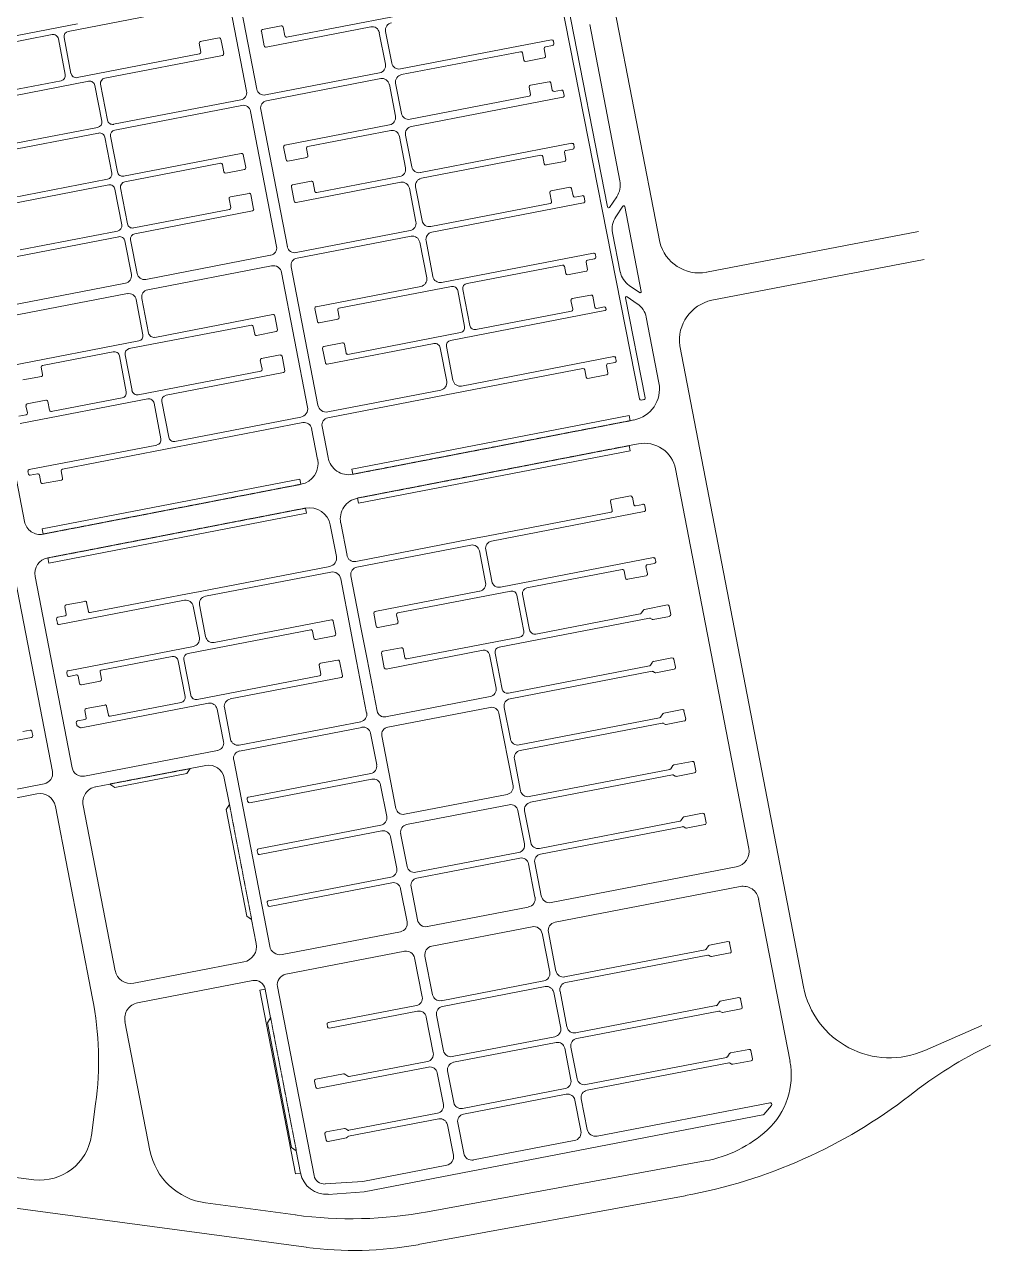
# Model space of a CAD drawing. Extents: x 4325 to 6049, y 3684 to 6763.
# Drawn here: x 5135 to 6049, y 3684 to 4845 of the extents above; entities that cross this region are included whole.
import ezdxf

# ---------------------------------------------------------------- set-up
doc = ezdxf.new("R2010")
doc.units = 0
doc.header["$MEASUREMENT"] = 0
doc.linetypes.add('DGN Style 5', pattern=[2.8, 1.2, -1.6])
doc.layers.add('NEW-PIADE', color=57, linetype='Continuous', lineweight=0)

msp = doc.modelspace()

# ---------------------------------------------------------------- linework, layer by layer
at = {"layer": 'NEW-PIADE'}
for p, q in [((5655.7, 5055.2), (5736, 4639.3)), ((5716.8, 4490.8), (5607.3, 5047.4)), ((5344.7, 4782.4), (5320, 4910.5)), ((5354.6, 4784.2), (5329.8, 4912.4)), ((5176, 4838.9), (5291.8, 4861.2)), ((5648.9, 4864.6), (5686.6, 4672.6)), ((5184.7, 4846.2), (5104.2, 4830.6)), ((5377.6, 4844.2), (5359.9, 4840.8)), ((5363.2, 4824.1), (5462.3, 4843.3)), ((5382.7, 4833.5), (5487.9, 4853.8)), ((5698.3, 4697.3), (5669.7, 4845.5)), ((5072.8, 4818.9), (5160.8, 4835.9)), ((5166.6, 4832), (5173.1, 4798.1)), ((5178.5, 4799.1), (5172, 4833)), ((5301, 4829.4), (5318.7, 4832.8)), ((5320.5, 4831.6), (5323.1, 4817.9)), ((5358.8, 4839), (5361.4, 4825.3)), ((5379.4, 4843), (5381, 4834.7)), ((5470.5, 4837.7), (5476.3, 4807.8)), ((5482.2, 4808.9), (5476.4, 4838.9)), ((5301.5, 4819.3), (5299.8, 4827.7)), ((5633.6, 4831), (5490.4, 4803.4)), ((5627.9, 4815.6), (5626.6, 4822.5)), ((5627.8, 4824.3), (5634.6, 4825.6)), ((5635.8, 4827.4), (5635.3, 4829.8)), ((5300.3, 4817.6), (5184.4, 4795.2)), ((5321.9, 4816.1), (5210.5, 4794.6)), ((5491.4, 4798), (5604.2, 4819.7)), ((5606, 4818.5), (5607.3, 4811.6)), ((5609.1, 4810.5), (5626.7, 4813.9)), ((5470.8, 4799.6), (5362.8, 4778.7)), ((5169.2, 4792.2), (5092.6, 4777.4)), ((5103, 4773.8), (5195.3, 4791.7)), ((5201.1, 4787.7), (5207.7, 4753.8)), ((5206.5, 4788.8), (5213.1, 4754.9)), ((5471.8, 4794.2), (5363.8, 4773.3)), ((5480, 4788.6), (5485.8, 4758.7)), ((5491.4, 4761.3), (5485.9, 4789.8)), ((5612.3, 4786.2), (5613.7, 4779.3)), ((5631.2, 4791.3), (5613.5, 4787.9)), ((5634.3, 4783.3), (5632.9, 4790.1)), ((5218.9, 4750.9), (5339.2, 4774.2)), ((5612.5, 4777.5), (5499.6, 4755.7)), ((5500.9, 4748.9), (5644.3, 4776.5)), ((5642.9, 4783.4), (5636, 4782.1)), ((5645.5, 4778.3), (5644.7, 4782.2)), ((5220, 4745.5), (5340.2, 4768.8)), ((5348.4, 4763.2), (5373.2, 4635.1)), ((5358.3, 4765.1), (5383.4, 4635)), ((5381.1, 4731.3), (5480.2, 4750.5)), ((5204.7, 4742.6), (5082, 4718.9)), ((5203.7, 4748), (5111.4, 4730.1)), ((5210.6, 4738.6), (5217.1, 4704.7)), ((5216, 4739.7), (5222.5, 4705.8)), ((5481.3, 4745.1), (5402.7, 4729.9)), ((5495.3, 4709.6), (5489.5, 4739.5)), ((5501.2, 4710.7), (5495.4, 4740.7)), ((5382.3, 4717.3), (5379.9, 4729.6)), ((5401.5, 4728.1), (5402.9, 4721.3)), ((5652.9, 4732.9), (5509.4, 4705.2)), ((5647, 4726.2), (5653.9, 4727.5)), ((5655.1, 4729.2), (5654.6, 4731.7)), ((5228.4, 4701.8), (5339.8, 4723.4)), ((5341.6, 4722.2), (5344, 4709.9)), ((5401.7, 4719.5), (5384, 4716.1)), ((5510.4, 4699.8), (5623.5, 4721.6)), ((5625.2, 4720.4), (5626.6, 4713.6)), ((5628.3, 4712.4), (5646, 4715.8)), ((5647.2, 4717.5), (5645.9, 4724.4)), ((5320.3, 4714), (5229.4, 4696.4)), ((5323.3, 4705.9), (5322, 4712.8)), ((5342.8, 4708.1), (5325.1, 4704.7)), ((5213.2, 4698.9), (5090.5, 4675.2)), ((5121.9, 4675.7), (5214.2, 4693.5)), ((5388.4, 4693.5), (5406, 4696.9)), ((5490.8, 4696), (5391.6, 4676.8)), ((5407.8, 4695.7), (5409.4, 4687.4)), ((5411.2, 4686.2), (5489.7, 4701.4)), ((5220.1, 4689.5), (5226.6, 4655.6)), ((5232, 4656.7), (5225.5, 4690.6)), ((5347.1, 4685.5), (5329.5, 4682.1)), ((5351.5, 4670.6), (5348.9, 4684.4)), ((5389.8, 4678), (5387.2, 4691.8)), ((5499, 4690.4), (5505.1, 4658.5)), ((5511, 4659.7), (5504.9, 4691.6)), ((5633.6, 4677.8), (5632, 4686.1)), ((5633.2, 4687.8), (5650.9, 4691.3)), ((5652.6, 4690.1), (5654, 4683.2)), ((5655.7, 4682), (5662.6, 4683.3)), ((5664.4, 4682.1), (5665.1, 4678.2)), ((5688.4, 4672.2), (5695.3, 4682.3)), ((5688.4, 4672.2), (5695.3, 4682.3)), ((5328.7, 4670.3), (5237.9, 4652.7)), ((5328.3, 4680.4), (5329.9, 4672)), ((5632.4, 4676), (5519.2, 4654.1)), ((5663.9, 4676.5), (5520.3, 4648.7)), ((5694.5, 4663.3), (5701.2, 4673.3)), ((5703, 4672.9), (5718.6, 4592.6)), ((5238.9, 4647.3), (5350.4, 4668.9)), ((5130.4, 4632), (5222.7, 4649.8)), ((5499.6, 4650.3), (5391.6, 4629.5)), ((5698.7, 4610.9), (5691.4, 4648.2)), ((5780.2, 4610.7), (5981.2, 4649.5)), ((5223.7, 4644.4), (5101, 4620.7)), ((5229.6, 4640.4), (5235.7, 4608.5)), ((5241.1, 4609.6), (5235, 4641.5)), ((5500.6, 4644.9), (5392.6, 4624.1)), ((5508.8, 4639.4), (5515.4, 4605.5)), ((5514.7, 4640.5), (5521.3, 4606.6)), ((5367.6, 4626.9), (5249.3, 4604)), ((5529.5, 4601.1), (5673.3, 4628.9)), ((5674.3, 4623.5), (5667.5, 4622.1)), ((5675.1, 4627.7), (5675.5, 4625.2)), ((5986.3, 4622.9), (5785.4, 4584.2)), ((5368.5, 4616.9), (5251.2, 4594.2)), ((5387.1, 4615.9), (5412.4, 4484.8)), ((5643.9, 4617.6), (5553.6, 4600.2)), ((5647, 4609.5), (5645.7, 4616.4)), ((5666.5, 4611.8), (5648.8, 4608.4)), ((5666.3, 4620.4), (5667.7, 4613.5)), ((5230.2, 4600.3), (5103.8, 4575.9)), ((5402.6, 4482.9), (5377.9, 4610.5)), ((5232.1, 4590.5), (5105.7, 4566.1)), ((5410.6, 4578.1), (5509.8, 4597.3)), ((5538.9, 4597.3), (5432.3, 4576.7)), ((5551.3, 4559.5), (5544.7, 4593.4)), ((5549.6, 4594.3), (5556.2, 4560.4)), ((5653.2, 4585.8), (5670.9, 4589.2)), ((5672.7, 4588), (5674.7, 4577.7)), ((5717, 4591.6), (5707.2, 4598.2)), ((5246.7, 4551.6), (5240.3, 4585)), ((5245.7, 4586), (5252, 4553.1)), ((5411.8, 4564.1), (5409.5, 4576.4)), ((5653.7, 4575.7), (5652, 4584)), ((5676.4, 4576.5), (5683.3, 4577.9)), ((5685.1, 4576.7), (5685.2, 4576.2)), ((5722.1, 4491.8), (5703.5, 4586.5)), ((5705.1, 4587.6), (5714.8, 4581)), ((5257.9, 4549.1), (5369.8, 4570.8)), ((5371.6, 4569.6), (5374.1, 4556.3)), ((5431.3, 4566.3), (5413.6, 4562.9)), ((5431.1, 4575), (5432.4, 4568.1)), ((5684, 4574.4), (5538, 4546.2)), ((5562, 4556.5), (5652.5, 4573.9)), ((5723.3, 4568.2), (5735.3, 4505.9)), ((5099.4, 4556.7), (5134.5, 4374.6)), ((5233.7, 4538.4), (5349.3, 4560.7)), ((5351.1, 4559.5), (5352.5, 4552.1)), ((5372.9, 4554.6), (5354.3, 4551)), ((5440.7, 4533), (5547.3, 4553.6)), ((5119.5, 4521.9), (5242.8, 4545.7)), ((5417.9, 4540.3), (5435.6, 4543.8)), ((5522.3, 4543.2), (5421.2, 4523.7)), ((5437.4, 4542.6), (5439, 4534.2)), ((5755, 4541.1), (5872.2, 3933.9)), ((5218.5, 4535.4), (5151.5, 4522.5)), ((5224.4, 4531.5), (5230.9, 4497.6)), ((5236.3, 4498.6), (5229.8, 4532.5)), ((5359, 4529), (5376.7, 4532.4)), ((5378.5, 4531.2), (5381.1, 4517.4)), ((5419.4, 4524.8), (5416.8, 4538.6)), ((5528.2, 4539.2), (5534.3, 4507.3)), ((5534, 4540.4), (5540.2, 4508.5)), ((5548.4, 4502.9), (5692.6, 4530.8)), ((5694.3, 4529.6), (5694.8, 4527.1)), ((5150.3, 4520.7), (5151.6, 4513.9)), ((5357.8, 4527.2), (5359.5, 4518.9)), ((5663.2, 4519.5), (5533.7, 4494.5)), ((5665, 4518.3), (5666.3, 4511.4)), ((5685.6, 4522.3), (5686.9, 4515.4)), ((5693.6, 4525.4), (5686.8, 4524)), ((5150.5, 4512.1), (5132.8, 4508.7)), ((5358.3, 4517.1), (5242.2, 4494.7)), ((5379.9, 4515.7), (5268.5, 4494.2)), ((5685.7, 4513.7), (5668.1, 4510.2)), ((5421.7, 4478.4), (5528.8, 4499.1)), ((5130.5, 4467.5), (5251.3, 4490.8)), ((5135.9, 4484.3), (5137.3, 4477.5)), ((5137.1, 4486.1), (5154.8, 4489.5)), ((5156.6, 4488.3), (5158.2, 4480)), ((5159.9, 4478.8), (5226.9, 4491.7)), ((5257.2, 4486.9), (5263.7, 4453)), ((5264.5, 4488.3), (5271.1, 4454.4)), ((5533.7, 4494.5), (5421.8, 4472.9)), ((5718.5, 4489.6), (5721, 4490.1)), ((5136.1, 4475.7), (5129.2, 4474.4)), ((5276.9, 4450.5), (5396.2, 4473.5)), ((5707, 4475), (5444.4, 4424.3)), ((5708, 4470.1), (5707, 4475)), ((5398.2, 4468.3), (5170.5, 4424.3)), ((5412.1, 4433.3), (5406.4, 4462.8)), ((5416.3, 4464.7), (5421.9, 4435.2)), ((5711.5, 4470.8), (5708, 4470.1)), ((5259.7, 4447.1), (5139, 4423.8)), ((5450.7, 4391.9), (5708, 4441.6)), ((5707, 4446.5), (5715.9, 4448.2)), ((5707, 4446.5), (5708, 4441.6)), ((5137.8, 4422.1), (5138.3, 4419.6)), ((5146.9, 4419.7), (5140, 4418.4)), ((5148.6, 4418.6), (5150, 4411.7)), ((5395.3, 4414.8), (5151.1, 4367.6)), ((5169.4, 4413.9), (5151.7, 4410.5)), ((5169.3, 4422.5), (5170.6, 4415.7)), ((5396.3, 4409.9), (5395.3, 4414.8)), ((5445.4, 4419.4), (5444.4, 4424.3)), ((5751, 4424.4), (5820.4, 4065)), ((5449.7, 4396.8), (5450.7, 4391.9)), ((5689.5, 4393.7), (5691.1, 4385.3)), ((5708.4, 4398.8), (5690.7, 4395.4)), ((5711.4, 4390.8), (5710.1, 4397.6)), ((5720.1, 4390.9), (5713.2, 4389.6)), ((5157.4, 4335.2), (5401.6, 4382.4)), ((5400.6, 4387.3), (5401.6, 4382.4)), ((5689.9, 4383.6), (5573.7, 4361.1)), ((5576.7, 4356.1), (5721.4, 4384.1)), ((5722.6, 4385.8), (5721.9, 4389.7)), ((5152.1, 4362.7), (5151.1, 4367.6)), ((5424.1, 4371.4), (5429.9, 4341.5)), ((5439.9, 4342.4), (5433.9, 4373.3)), ((5558, 4358.1), (5448.1, 4336.9)), ((5573.7, 4361.1), (5558, 4358.1)), ((5449.1, 4331.5), (5557.1, 4352.3)), ((5565.3, 4346.8), (5571.1, 4316.8)), ((5577, 4318), (5571.2, 4347.9)), ((5156.5, 4340.1), (5157.4, 4335.2)), ((5423.5, 4332.1), (5300.8, 4308.4)), ((5730, 4340.4), (5585.2, 4312.4)), ((5731.1, 4335), (5724.2, 4333.7)), ((5732.2, 4336.8), (5731.8, 4339.2)), ((5144.6, 4322.5), (5179.5, 4141.4)), ((5305.8, 4303.8), (5424.6, 4326.7)), ((5453.1, 4274.2), (5443.6, 4323.3)), ((5610.2, 4311.7), (5700.6, 4329.1)), ((5702.4, 4327.9), (5703.7, 4321.1)), ((5705.5, 4319.9), (5723.2, 4323.3)), ((5723, 4331.9), (5724.4, 4325.1)), ((5160.9, 4137.8), (5125.9, 4318.9)), ((5433.9, 4320.4), (5443.2, 4272.3)), ((5286.1, 4300), (5167.3, 4277)), ((5191.6, 4299), (5173.9, 4295.6)), ((5195, 4289.5), (5193.3, 4297.8)), ((5289, 4306.1), (5196.7, 4288.3)), ((5289, 4306.1), (5300.8, 4308.4)), ((5565.5, 4308.6), (5466.4, 4289.5)), ((5594.9, 4308.7), (5488, 4288.1)), ((5607.3, 4270.9), (5600.8, 4304.7)), ((5612.8, 4271.9), (5606.2, 4305.8)), ((5172.7, 4293.9), (5174, 4287)), ((5294.3, 4294.4), (5300.1, 4264.5)), ((5300.2, 4295.6), (5306, 4265.6)), ((5465.2, 4287.7), (5467.6, 4275.4)), ((5486.8, 4286.3), (5488.2, 4279.4)), ((5717.5, 4287.1), (5618.6, 4268)), ((5720.6, 4290.8), (5718.5, 4287.7)), ((5743.3, 4295.6), (5721.5, 4291.4)), ((5746.5, 4286.6), (5745, 4294.4)), ((5164.8, 4282.1), (5165.6, 4278.2)), ((5172.9, 4285.2), (5166, 4283.9)), ((5425.1, 4281.5), (5314.2, 4260.1)), ((5429.3, 4268), (5426.9, 4280.3)), ((5453.1, 4274.2), (5458.9, 4244.2)), ((5487, 4277.7), (5469.3, 4274.2)), ((5584.1, 4255.7), (5726.3, 4283.2)), ((5727.4, 4282.9), (5728.7, 4282)), ((5729.8, 4281.8), (5745.4, 4284.8)), ((5289.5, 4249.7), (5405.6, 4272.1)), ((5407.3, 4270.9), (5408.6, 4264.1)), ((5410.4, 4262.9), (5428.1, 4266.3)), ((5443.2, 4272.3), (5449, 4242.3)), ((5496.5, 4244.4), (5603.4, 4265)), ((5294.6, 4256.3), (5175.7, 4233.3)), ((5473.7, 4251.7), (5491.3, 4255.1)), ((5568.9, 4252.7), (5476.9, 4234.9)), ((5493.1, 4253.9), (5494.7, 4245.6)), ((5207.2, 4233.8), (5274.2, 4246.8)), ((5280.1, 4242.8), (5286.6, 4208.9)), ((5292.1, 4210), (5285.5, 4243.8)), ((5431.1, 4243.4), (5414.8, 4240.3)), ((5435.5, 4228.5), (5432.9, 4242.2)), ((5449, 4242.3), (5458.5, 4193.2)), ((5458.9, 4244.2), (5468.3, 4195.1)), ((5475.1, 4236.1), (5472.5, 4249.9)), ((5581, 4216.9), (5574.8, 4248.8)), ((5586.8, 4215.9), (5580.2, 4249.8)), ((5727.2, 4238.4), (5729.2, 4241.5)), ((5730.2, 4242.1), (5747.6, 4245.5)), ((5749.4, 4244.3), (5750.9, 4236.5)), ((5174.6, 4231.6), (5175, 4229.1)), ((5176.8, 4227.9), (5183.7, 4229.3)), ((5185.4, 4228.1), (5186.7, 4221.2)), ((5207.4, 4225.2), (5206, 4232.1)), ((5414, 4228.4), (5297.9, 4206)), ((5413.6, 4238.5), (5415.2, 4230.1)), ((5592.7, 4212), (5726.2, 4237.8)), ((5728.8, 4232.7), (5594.3, 4206.7)), ((5731.2, 4231.6), (5729.9, 4232.5)), ((5749.7, 4234.7), (5732.3, 4231.3)), ((5188.5, 4220), (5206.2, 4223.4)), ((5329.3, 4206.5), (5434.4, 4226.8)), ((5476.5, 4189.6), (5575.5, 4208.7)), ((5308.7, 4202.5), (5188.1, 4179.2)), ((5191.7, 4195.7), (5193, 4188.8)), ((5210.5, 4200.8), (5192.9, 4197.4)), ((5213.9, 4191.3), (5212.3, 4199.7)), ((5282.7, 4203.1), (5215.7, 4190.1)), ((5323, 4166.1), (5316.9, 4197)), ((5329.7, 4168.3), (5323.8, 4198.3)), ((5575.5, 4198.5), (5478.4, 4179.8)), ((5597.2, 4124.3), (5583.7, 4193)), ((5588.7, 4198.5), (5594.6, 4168.6)), ((5183.5, 4183.9), (5183.9, 4182.1)), ((5184.5, 4181.1), (5187, 4179.4)), ((5191.8, 4187), (5184.7, 4185.7)), ((5453, 4185), (5337.9, 4162.8)), ((5602.8, 4163), (5735.8, 4188.8)), ((5045.9, 4151.7), (5141.1, 4170.1)), ((5139.8, 4177), (5132.9, 4175.7)), ((5142.3, 4171.9), (5141.5, 4175.8)), ((5338.1, 4157.2), (5454, 4179.6)), ((5462.2, 4174.1), (5468, 4144.1)), ((5472.9, 4171.6), (5486.2, 4102.8)), ((5191.3, 4133.5), (5317.4, 4157.8)), ((5366.7, 3972.3), (5332.6, 4149)), ((5288.3, 4135.9), (5220, 4122.7)), ((5291.4, 4140.6), (5288.3, 4135.9)), ((5291.4, 4140.6), (5306.2, 4143.4)), ((5462.5, 4135.9), (5346.6, 4113.6)), ((5153, 4126.1), (5054.5, 4107)), ((5201.9, 4123.3), (5215.3, 4125.9)), ((5215.3, 4125.9), (5220, 4122.7)), ((5323.7, 4131.6), (5328.6, 4106.5)), ((5463.5, 4130.5), (5347.6, 4108.2)), ((5477.5, 4095.1), (5471.7, 4125)), ((5613.5, 4108.6), (5748, 4134.6)), ((5146.1, 4116.6), (5115.9, 4110.8)), ((5345.8, 4109.3), (5345.4, 4111.8)), ((5494.4, 4097.3), (5591.6, 4116.1)), ((5199, 3922.7), (5163.7, 4104.7)), ((5220.3, 3949.1), (5190, 4105.7)), ((5325.4, 4101.8), (5328.6, 4106.5)), ((5344.9, 4000.7), (5325.4, 4101.8)), ((5496.3, 4087.5), (5593.6, 4106.3)), ((5601.8, 4100.8), (5608, 4069.4)), ((5613.9, 4070.4), (5608, 4100.4)), ((5755.1, 4090.6), (5622.1, 4064.9)), ((5758.2, 4094.3), (5756.1, 4091.3)), ((5776.6, 4098.3), (5759.1, 4095)), ((5779.9, 4089.3), (5778.3, 4097.2)), ((5356, 4064.5), (5472, 4086.9)), ((5473, 4081.5), (5357.1, 4059.1)), ((5496.8, 4047.9), (5490.7, 4079.3)), ((5623.2, 4059.5), (5757.7, 4085.5)), ((5758.8, 4085.3), (5760.1, 4084.4)), ((5761.2, 4084.2), (5778.7, 4087.5)), ((5487, 4046), (5481.2, 4075.9)), ((5355.3, 4060.2), (5354.9, 4062.7)), ((5602.4, 4061.1), (5505, 4042.3)), ((5506.1, 4036.9), (5603.5, 4055.7)), ((5611.7, 4050.2), (5617.9, 4018.8)), ((5623.8, 4019.9), (5617.6, 4051.3)), ((5808.5, 4047.5), (5633.2, 4013.6)), ((5365.5, 4015.4), (5481.4, 4037.8)), ((5366.6, 4010), (5482.5, 4032.4)), ((5490.7, 4026.8), (5496.8, 3995.4)), ((5506.6, 3997.3), (5500.5, 4028.7)), ((5812.1, 4028.8), (5636.9, 3995)), ((5364.8, 4011.2), (5364.3, 4013.6)), ((5611.6, 4009.4), (5516, 3991)), ((5829.7, 4016.9), (5859.4, 3863.1)), ((5349.6, 3997.5), (5344.9, 4000.7)), ((5354, 3974.9), (5349.6, 3997.5)), ((5490.4, 3986), (5378.4, 3964.4)), ((5615.3, 3990.8), (5520.1, 3972.4)), ((5631.9, 3947.7), (5624.7, 3984.5)), ((5630.6, 3985.6), (5637.8, 3948.8)), ((5782.1, 3972.7), (5780, 3969.6)), ((5783, 3973.3), (5800.5, 3976.7)), ((5802.2, 3975.5), (5803.8, 3967.6)), ((5494.5, 3967.5), (5382, 3945.7)), ((5511.1, 3924.4), (5503.9, 3961.2)), ((5513.7, 3963), (5521, 3926.2)), ((5646, 3943.3), (5779.1, 3969)), ((5781.6, 3963.9), (5647.1, 3937.9)), ((5784, 3962.7), (5782.7, 3963.6)), ((5802.6, 3965.9), (5785.2, 3962.5)), ((5342.1, 3957.4), (5237.9, 3937.2)), ((5350.6, 3939.7), (5241.5, 3918.6)), ((5529.2, 3920.7), (5626.4, 3939.5)), ((5357.4, 3930.8), (5362.3, 3931.7)), ((5391.1, 3756.5), (5357.4, 3930.8)), ((5367.6, 3904.3), (5362.3, 3931.7)), ((5408.7, 3755.1), (5374.1, 3934)), ((5627.5, 3934.1), (5530.3, 3915.3)), ((5635.7, 3928.6), (5642.3, 3894.7)), ((5641.6, 3929.6), (5648.2, 3895.8)), ((5422.2, 3900), (5505.6, 3916.1)), ((5656.4, 3890.3), (5789.5, 3916)), ((5790.4, 3916.6), (5792.5, 3919.7)), ((5793.4, 3920.3), (5810.9, 3923.7)), ((5812.6, 3922.5), (5814.2, 3914.6)), ((5364.5, 3899.6), (5367.6, 3904.3)), ((5506.7, 3910.7), (5423.2, 3894.6)), ((5521.5, 3871.4), (5514.9, 3905.2)), ((5524.7, 3907.1), (5531.4, 3873.2)), ((5792, 3910.9), (5657.5, 3884.9)), ((5794.5, 3909.7), (5793.1, 3910.6)), ((5813, 3912.9), (5795.6, 3909.5)), ((5253.3, 3778.8), (5229.6, 3901)), ((5387.2, 3781.7), (5364.5, 3899.6)), ((5421, 3898.3), (5421.5, 3895.8)), ((5987.1, 3873.6), (6041, 3897.3)), ((5539.6, 3867.7), (5636.8, 3886.5)), ((5637.9, 3881.1), (5540.7, 3862.3)), ((5646.1, 3875.6), (5652, 3845.6)), ((5652, 3876.7), (5657.9, 3846.7)), ((5800.1, 3867.5), (5802.1, 3870.6)), ((5803.1, 3871.2), (5820.5, 3874.6)), ((5822.3, 3873.4), (5823.8, 3865.6)), ((5517.1, 3857.8), (5412, 3837.5)), ((5441.9, 3848.8), (5516, 3863.1)), ((5799.1, 3866.9), (5666, 3841.2)), ((5801.7, 3861.8), (5667.2, 3835.8)), ((5804.1, 3860.7), (5802.8, 3861.6)), ((5822.6, 3863.8), (5805.2, 3860.4)), ((5410.3, 3838.6), (5409.1, 3844.5)), ((5410.3, 3846.3), (5436.6, 3851.4)), ((5437.7, 3851.1), (5440.8, 3849.1)), ((5531.2, 3822.3), (5525.3, 3852.2)), ((5535.1, 3854.1), (5541, 3824.2)), ((5549.2, 3818.6), (5646.4, 3837.4)), ((5197.8, 3793.1), (5201.8, 3823)), ((5647.5, 3832), (5550.3, 3813.3)), ((5655.7, 3826.5), (5661.4, 3797.6)), ((5661.6, 3827.6), (5667.3, 3798.7)), ((5840.5, 3824), (5676.7, 3792.3)), ((5834.6, 3813), (5841.9, 3821.5)), ((5441.7, 3797.9), (5525.6, 3814.1)), ((5833.8, 3812.5), (5456.1, 3739.5)), ((5143.2, 3751), (4762.8, 3802.2)), ((5437.6, 3799.6), (5420.1, 3796.3)), ((5440.6, 3798.1), (5438.7, 3799.4)), ((5526.8, 3808.7), (5441.3, 3792.2)), ((5540.6, 3774.2), (5534.9, 3803.2)), ((5544.8, 3805), (5550.5, 3776.1)), ((5418.9, 3794.5), (5420.1, 3788.6)), ((5421.9, 3787.4), (5439.3, 3790.8)), ((5440.3, 3791.4), (5440.4, 3791.6)), ((5559.8, 3769.8), (5655.1, 3788.2)), ((5391.9, 3778.6), (5387.2, 3781.7)), ((5396, 3757.4), (5391.9, 3778.6)), ((5401.3, 3687.1), (4759, 3773.5)), ((5454.8, 3749.5), (5534.3, 3764.8)), ((5779, 3768.9), (5516.1, 3720.7)), ((5396, 3757.4), (5391.1, 3756.5)), ((5454.8, 3749.5), (5419.2, 3747.1)), ((5391, 3717.7), (5305.9, 3729.2)), ((5456.1, 3739.5), (5422.2, 3737.2)), ((5760.1, 3735.9), (5507.3, 3689.6))]:
    msp.add_line(p, q, dxfattribs=at)
at = {"layer": 'NEW-PIADE', "linetype": 'DGN Style 5', "ltscale": 0.01}
for p, q in [((5708, 4470.1), (5445.4, 4419.4)), ((5449.7, 4396.8), (5707, 4446.5)), ((5152.1, 4362.7), (5396.3, 4409.9)), ((5156.5, 4340.1), (5400.6, 4387.3)), ((5215.3, 4125.9), (5291.4, 4140.6)), ((5328.6, 4106.5), (5349.6, 3997.5)), ((5391.9, 3778.6), (5367.6, 3904.3))]:
    msp.add_line(p, q, dxfattribs=at)
at = {"layer": 'NEW-PIADE', "ltscale": 0.01}
for p, q in [((5739.8, 4193.1), (5757.3, 4196.5)), ((5759, 4195.3), (5760.6, 4187.4)), ((5738.4, 4183.6), (5603.9, 4157.7)), ((5736.8, 4189.4), (5738.9, 4192.5)), ((5740.8, 4182.5), (5739.5, 4183.4)), ((5759.4, 4185.7), (5742, 4182.3)), ((5598.4, 4149.4), (5604.3, 4119.5)), ((5749.5, 4144), (5766.9, 4147.4)), ((5612.5, 4114), (5745.5, 4139.7)), ((5746.5, 4140.3), (5748.5, 4143.4)), ((5769, 4136.6), (5751.6, 4133.2)), ((5768.7, 4146.2), (5770.2, 4138.4)), ((5750.5, 4133.5), (5749.2, 4134.4))]:
    msp.add_line(p, q, dxfattribs=at)
at = {"layer": 'NEW-PIADE'}
for centre, radius, start, end in [((5377.9, 4842.7), 1.5, 10.9269, 100.9336), ((5463.7, 4836.4), 7, 10.9269, 100.9336), ((5483.3, 4840.2), 7, 100.9336, 190.9269), ((5161.7, 4831), 5, 10.9269, 100.9336), ((5176.9, 4834), 5, 100.9336, 190.9269), ((5319, 4831.4), 1.5, 10.9269, 100.9336), ((5360.2, 4839.3), 1.5, 100.9336, 190.9269), ((5382.5, 4835), 1.5, 190.9269, 280.9336), ((5301.3, 4827.9), 1.5, 100.9336, 190.9269), ((5362.9, 4825.6), 1.5, 190.9269, 280.9336), ((5628, 4822.8), 1.5, 100.9411, 191.1198), ((5633.9, 4829.5), 1.5, 11.1198, 100.924), ((5634.3, 4827.1), 1.5, 280.9411, 11.1198), ((5300, 4819), 1.5, 280.9336, 10.9269), ((5321.6, 4817.6), 1.5, 280.9336, 10.9269), ((5489.1, 4810.2), 7, 190.9269, 280.924), ((5604.5, 4818.2), 1.5, 11.1198, 100.9158), ((5608.8, 4811.9), 1.5, 191.1198, 280.9569), ((5626.5, 4815.4), 1.5, 280.9569, 11.1198), ((5168.2, 4797.1), 5, 280.9336, 10.9269), ((5183.5, 4800.1), 5, 190.9269, 280.9336), ((5469.4, 4806.4), 7, 280.9336, 10.9269), ((5492.8, 4791.1), 7, 100.9158, 190.9269), ((5196.2, 4786.8), 5, 10.9269, 100.9336), ((5211.4, 4789.7), 5, 100.9336, 190.9269), ((5473.1, 4787.3), 7, 10.9269, 100.9336), ((5613.8, 4786.5), 1.5, 100.8714, 191.1198), ((5631.5, 4789.8), 1.5, 11.1198, 100.8714), ((5337.9, 4781), 7, 280.9336, 10.9269), ((5361.4, 4785.6), 7, 190.9269, 280.9336), ((5612.2, 4779), 1.5, 280.9336, 11.1198), ((5635.8, 4783.5), 1.5, 191.1198, 280.9528), ((5643.2, 4781.9), 1.5, 11.1198, 100.9528), ((5644, 4778), 1.5, 280.925, 11.1198), ((5341.6, 4761.9), 7, 10.9269, 100.9336), ((5365.1, 4766.4), 7, 100.9336, 190.9269), ((5202.8, 4752.9), 5, 280.9336, 10.9269), ((5218, 4755.8), 5, 190.9292, 280.936), ((5478.9, 4757.3), 7, 280.9336, 10.9269), ((5498.3, 4762.6), 7, 190.9269, 280.9336), ((5205.7, 4737.7), 5, 10.9269, 100.9336), ((5220.9, 4740.6), 5, 100.9336, 190.9269), ((5482.6, 4738.2), 7, 10.9269, 100.9336), ((5502.2, 4742), 7, 100.925, 190.9269), ((5381.4, 4729.8), 1.5, 100.9336, 190.9269), ((5403, 4728.4), 1.5, 100.9336, 190.9336), ((5653.1, 4731.4), 1.5, 11.1198, 100.9252), ((5653.6, 4729), 1.5, 280.8065, 11.1198), ((5340.1, 4721.9), 1.5, 10.9269, 100.9336), ((5383.7, 4717.6), 1.5, 190.9269, 280.9336), ((5401.4, 4721), 1.5, 280.9336, 10.9336), ((5623.8, 4720.1), 1.5, 11.1198, 100.9336), ((5647.3, 4724.7), 1.5, 100.8065, 191.1198), ((5645.7, 4717.3), 1.5, 280.9336, 11.1198), ((5212.2, 4703.8), 5, 280.9336, 10.9269), ((5227.5, 4706.7), 5, 190.9269, 280.9336), ((5320.5, 4712.5), 1.5, 10.9336, 100.9336), ((5324.8, 4706.2), 1.5, 190.9336, 280.9336), ((5342.5, 4709.6), 1.5, 280.9336, 10.9269), ((5488.4, 4708.3), 7, 280.9336, 10.9269), ((5508, 4712), 7, 190.9269, 280.9252), ((5628.1, 4713.8), 1.5, 191.1198, 280.9336), ((5215.2, 4688.6), 5, 10.9269, 100.9336), ((5230.4, 4691.5), 5, 100.9336, 190.9269), ((5388.7, 4692), 1.5, 100.9336, 190.9269), ((5406.3, 4695.5), 1.5, 10.9269, 100.9336), ((5492.1, 4689.1), 7, 10.9269, 100.9336), ((5511.7, 4692.9), 7, 100.9336, 190.9269), ((5678.7, 4693.5), 20, 325.9269, 10.9269), ((5329.7, 4680.7), 1.5, 100.9336, 190.9269), ((5347.4, 4684.1), 1.5, 10.9269, 100.9336), ((5410.9, 4687.7), 1.5, 190.9269, 280.9336), ((5633.5, 4686.4), 1.5, 100.9336, 191.1198), ((5651.1, 4689.8), 1.5, 11.1198, 100.9336), ((5655.4, 4683.5), 1.5, 191.1198, 280.8092), ((5662.9, 4681.9), 1.5, 11.1198, 100.8092), ((5328.4, 4671.7), 1.5, 280.9336, 10.9269), ((5350.1, 4670.3), 1.5, 280.9336, 10.9269), ((5391.3, 4678.3), 1.5, 190.9269, 280.9336), ((5632.2, 4677.5), 1.5, 280.9336, 11.1198), ((5663.7, 4677.9), 1.5, 280.9254, 11.1198), ((5687.6, 4672.8), 1, 191.1198, 325.9269), ((5702.1, 4672.7), 1, 10.9269, 145.9269), ((5498.3, 4657.2), 7, 280.9336, 10.9269), ((5517.9, 4661), 7, 190.9269, 280.9336), ((5711, 4652.1), 20, 145.9269, 191.1198), ((5221.7, 4654.7), 5, 280.9336, 10.9269), ((5236.9, 4657.6), 5, 190.9269, 280.9336), ((5239.9, 4642.4), 5, 100.9336, 190.9269), ((5521.6, 4641.8), 7, 100.9254, 190.9269), ((5224.6, 4639.5), 5, 10.9269, 100.9336), ((5366.3, 4633.7), 7, 280.9336, 10.9269), ((5390.2, 4636.3), 7, 190.9269, 280.9336), ((5501.9, 4638), 7, 10.9269, 100.9336), ((5773.7, 4649), 38.9, 194.4877, 279.673), ((5393.9, 4617.2), 7, 100.9336, 190.9269), ((5673.6, 4627.4), 1.5, 10.9063, 100.9336), ((5674.1, 4624.9), 1.5, 280.9063, 10.9063), ((5370.1, 4609), 8, 10.9269, 100.9336), ((5644.2, 4616.1), 1.5, 11.1198, 100.9306), ((5667.8, 4620.7), 1.5, 100.9063, 191.1198), ((5666.2, 4613.2), 1.5, 280.9336, 11.1198), ((5718.4, 4614.8), 20, 191.1198, 235.9269), ((5228.8, 4607.2), 7, 280.9336, 10.9269), ((5248, 4610.9), 7, 190.9269, 280.9336), ((5508.5, 4604.2), 7, 280.9336, 10.9269), ((5528.1, 4608), 7, 190.9269, 280.9336), ((5554.5, 4595.3), 5, 100.9306, 190.9269), ((5648.5, 4609.8), 1.5, 191.1198, 280.9336), ((5233.4, 4583.6), 7, 10.9269, 100.9336), ((5252.5, 4587.3), 7, 100.9336, 190.9269), ((5539.8, 4592.4), 5, 10.9269, 100.9336), ((5671.2, 4587.7), 1.5, 11.1198, 100.9336), ((5704.5, 4586.7), 1, 55.9269, 191.1198), ((5717.6, 4592.4), 1, 235.9269, 10.9269), ((5410.9, 4576.7), 1.5, 100.9336, 190.9269), ((5432.6, 4575.3), 1.5, 100.9336, 190.9269), ((5653.5, 4584.3), 1.5, 100.9336, 191.1198), ((5676.2, 4578), 1.5, 191.1198, 280.9293), ((5683.6, 4576.4), 1.5, 11.1198, 100.9293), ((5683.7, 4575.9), 1.5, 280.9336, 11.1198), ((5703.6, 4564.4), 20, 10.9269, 55.9269), ((5793.6, 4546.1), 39, 102.2653, 187.2815), ((5370.1, 4569.3), 1.5, 10.9269, 100.9336), ((5431, 4567.8), 1.5, 280.9336, 10.9269), ((5652.2, 4575.4), 1.5, 280.9306, 11.1198), ((5256.9, 4554.1), 5, 190.9269, 280.9336), ((5349.6, 4559.2), 1.5, 10.9269, 100.9336), ((5372.6, 4556), 1.5, 280.9336, 10.9269), ((5413.3, 4564.4), 1.5, 190.9269, 280.9336), ((5546.4, 4558.5), 5, 280.9336, 10.9269), ((5561.1, 4561.4), 5, 190.9269, 280.9306), ((5241.8, 4550.6), 5, 280.9323, 10.9255), ((5354, 4552.4), 1.5, 190.9269, 280.9336), ((5435.9, 4542.3), 1.5, 10.9269, 100.9336), ((5523.2, 4538.3), 5, 10.9269, 100.9336), ((5539, 4541.3), 5, 100.9336, 190.9269), ((5219.5, 4530.5), 5, 10.9269, 100.9336), ((5234.7, 4533.5), 5, 100.9336, 190.9269), ((5377, 4530.9), 1.5, 10.9269, 100.9336), ((5418.2, 4538.9), 1.5, 100.9336, 190.9269), ((5440.5, 4534.5), 1.5, 190.9269, 280.9336), ((5692.9, 4529.3), 1.5, 11.1198, 100.9348), ((5151.8, 4521), 1.5, 100.9336, 190.9269), ((5359.3, 4527.5), 1.5, 100.9336, 190.9269), ((5358, 4518.6), 1.5, 280.9336, 10.9269), ((5420.9, 4525.1), 1.5, 190.9269, 280.9336), ((5663.5, 4518), 1.5, 11.1198, 100.9336), ((5687.1, 4522.6), 1.5, 100.9523, 191.1198), ((5693.4, 4526.8), 1.5, 280.9523, 11.1198), ((5150.2, 4513.6), 1.5, 280.9336, 10.9269), ((5379.6, 4517.2), 1.5, 280.9336, 10.9269), ((5527.4, 4506), 7, 280.9336, 10.9269), ((5547.1, 4509.8), 7, 190.9269, 280.9348), ((5667.8, 4511.7), 1.5, 191.1198, 280.9334), ((5685.5, 4515.1), 1.5, 280.9334, 11.1198), ((5226, 4496.6), 5, 280.9336, 10.9269), ((5241.2, 4499.6), 5, 190.9269, 280.9336), ((5705.8, 4500.2), 30, 280.9611, 10.9269), ((5137.4, 4484.6), 1.5, 100.9336, 190.9269), ((5155.1, 4488), 1.5, 10.9269, 100.9336), ((5252.3, 4485.9), 5, 10.9269, 100.9336), ((5269.4, 4489.2), 5, 100.9336, 190.9269), ((5420.2, 4486.3), 8, 190.9269, 280.9336), ((5718.2, 4491.1), 1.5, 191.1198, 280.9336), ((5720.7, 4491.5), 1.5, 280.9336, 11.1198), ((5135.8, 4477.2), 1.5, 280.9336, 10.9269), ((5159.7, 4480.3), 1.5, 190.9269, 280.9336), ((5394.7, 4481.4), 8, 280.9336, 10.9269), ((5423.1, 4466), 7, 100.9336, 190.9269), ((5399.6, 4461.4), 7, 10.9269, 100.9336), ((5258.8, 4452.1), 5, 280.9336, 10.9269), ((5276, 4455.4), 5, 190.9269, 280.9336), ((5721.6, 4418.7), 30, 10.9269, 100.9336), ((5392.5, 4429.5), 20, 280.9336, 10.9269), ((5441.6, 4439), 20, 190.9269, 280.9336), ((5139.3, 4422.3), 1.5, 100.9336, 190.9269), ((5139.7, 4419.9), 1.5, 190.9269, 280.9336), ((5147.2, 4418.3), 1.5, 10.9269, 100.9336), ((5170.7, 4422.8), 1.5, 100.9336, 190.9269), ((5169.1, 4415.4), 1.5, 280.9336, 10.9269), ((5151.4, 4412), 1.5, 190.9269, 280.9336), ((5453.5, 4377.1), 20, 100.9336, 190.9404), ((5691, 4394), 1.5, 100.8818, 190.9269), ((5708.6, 4397.4), 1.5, 10.9269, 100.8818), ((5712.9, 4391.1), 1.5, 190.9269, 280.9709), ((5720.4, 4389.5), 1.5, 10.9366, 100.9709), ((5404.4, 4367.6), 20, 10.9404, 100.9336), ((5689.6, 4385.1), 1.5, 280.9336, 10.9269), ((5721.1, 4385.5), 1.5, 280.9279, 10.9366), ((5149.3, 4377.4), 15, 190.9267, 280.9339), ((5578.1, 4349.2), 7, 100.9279, 190.9269), ((5558.4, 4345.5), 7, 10.9269, 100.9336), ((5159.3, 4325.4), 15, 100.9336, 190.9267), ((5422, 4340), 8, 280.9336, 10.9404), ((5446.7, 4343.7), 7, 190.9404, 280.9336), ((5724.5, 4332.2), 1.5, 100.9336, 191.1198), ((5730.3, 4338.9), 1.5, 11.1198, 100.9336), ((5730.8, 4336.5), 1.5, 280.9336, 11.1198), ((5426.1, 4318.9), 8, 10.9404, 100.9336), ((5450.5, 4324.6), 7, 100.9336, 190.9404), ((5700.9, 4327.7), 1.5, 10.9269, 100.9284), ((5705.2, 4321.3), 1.5, 190.9269, 280.9336), ((5722.9, 4324.8), 1.5, 280.9336, 11.1198), ((5564.2, 4315.5), 7, 280.9336, 10.9269), ((5583.9, 4319.3), 7, 190.9269, 280.9336), ((5611.1, 4306.8), 5, 100.9284, 190.9269), ((5191.9, 4297.6), 1.5, 10.9269, 100.9336), ((5287.4, 4293.1), 7, 10.9269, 100.9336), ((5307.1, 4296.9), 7, 100.9336, 190.9269), ((5595.9, 4303.8), 5, 10.9269, 100.9336), ((5174.2, 4294.1), 1.5, 100.9336, 190.9269), ((5172.6, 4286.7), 1.5, 280.9336, 10.9269), ((5196.4, 4289.8), 1.5, 190.9269, 280.9336), ((5466.7, 4288), 1.5, 100.9336, 190.9269), ((5488.3, 4286.6), 1.5, 100.9336, 190.9269), ((5717.2, 4288.5), 1.5, 280.9289, 325.9303), ((5721.8, 4289.9), 1.5, 100.9336, 145.9303), ((5743.6, 4294.1), 1.5, 10.9336, 100.9336), ((5745.1, 4286.3), 1.5, 280.9336, 10.9336), ((5166.3, 4282.4), 1.5, 100.9336, 190.9269), ((5167, 4278.5), 1.5, 190.9269, 280.9336), ((5425.4, 4280), 1.5, 10.9269, 100.9336), ((5469, 4275.7), 1.5, 190.9269, 280.9937), ((5486.7, 4279.1), 1.5, 280.9937, 10.9269), ((5726.6, 4281.7), 1.5, 55.9336, 100.9417), ((5729.6, 4283.3), 1.5, 235.9336, 280.9336), ((5293.2, 4263.2), 7, 280.9336, 10.9269), ((5312.9, 4266.9), 7, 190.9269, 280.9336), ((5405.8, 4270.7), 1.5, 10.9269, 100.9336), ((5410.1, 4264.3), 1.5, 190.9269, 280.9443), ((5427.8, 4267.8), 1.5, 280.9443, 10.9269), ((5602.4, 4269.9), 5, 280.9289, 10.9269), ((5617.7, 4272.9), 5, 190.9269, 280.9289), ((5474, 4250.2), 1.5, 100.9937, 190.9269), ((5491.6, 4253.6), 1.5, 10.9269, 100.9937), ((5569.8, 4247.8), 5, 11.1198, 100.9417), ((5585.1, 4250.8), 5, 100.9417, 191.1198), ((5275.2, 4241.8), 5, 10.9269, 100.9336), ((5290.4, 4244.8), 5, 100.9336, 190.9269), ((5415.1, 4238.8), 1.5, 100.7927, 190.9269), ((5431.4, 4241.9), 1.5, 11.1198, 100.7927), ((5496.2, 4245.9), 1.5, 190.9269, 280.9289), ((5730.5, 4240.7), 1.5, 100.9488, 145.9336), ((5747.9, 4244), 1.5, 11.1198, 100.9488), ((5176, 4231.9), 1.5, 100.9336, 190.9269), ((5176.5, 4229.4), 1.5, 190.9269, 280.9336), ((5183.9, 4227.8), 1.5, 10.9269, 100.9336), ((5207.5, 4232.3), 1.5, 100.9336, 190.9269), ((5413.7, 4229.9), 1.5, 280.9081, 10.9269), ((5434.1, 4228.2), 1.5, 280.9336, 11.1198), ((5476.6, 4236.4), 1.5, 190.9269, 280.9417), ((5725.9, 4239.3), 1.5, 280.939, 325.9336), ((5729, 4231.2), 1.5, 55.9336, 100.9323), ((5732, 4232.8), 1.5, 235.9336, 280.9826), ((5749.5, 4236.2), 1.5, 280.9826, 11.1198), ((5188.2, 4221.5), 1.5, 190.9269, 280.9336), ((5205.9, 4224.9), 1.5, 280.9336, 10.9269), ((5574.2, 4215.6), 7, 280.9229, 11.1198), ((5591.7, 4216.9), 5, 191.1198, 280.939), ((5281.7, 4208), 5, 280.9336, 10.9269), ((5297, 4210.9), 5, 190.9269, 280.9336), ((5330.7, 4199.6), 7, 100.9336, 191.1198), ((5595.6, 4199.8), 7, 100.9323, 191.1198), ((5193.2, 4196), 1.5, 100.9336, 190.9269), ((5210.8, 4199.4), 1.5, 10.9269, 100.9336), ((5310, 4195.6), 7, 11.1198, 100.9336), ((5451.7, 4191.9), 7, 280.9336, 10.9404), ((5475.2, 4196.5), 7, 190.9404, 280.9229), ((5576.8, 4191.6), 7, 11.1198, 100.9229), ((5185, 4184.2), 1.5, 100.9336, 190.9269), ((5185.3, 4182.4), 1.5, 190.9269, 235.9303), ((5191.5, 4188.5), 1.5, 280.9336, 10.9269), ((5215.4, 4191.6), 1.5, 190.9269, 280.9336), ((5735.6, 4190.2), 1.5, 280.9413, 326.0306), ((5140.1, 4175.5), 1.5, 10.9269, 100.9336), ((5140.8, 4171.6), 1.5, 280.9336, 10.9269), ((5187.8, 4180.7), 1.5, 235.9303, 280.9336), ((5455.4, 4172.8), 7, 10.9404, 100.9336), ((5479.8, 4172.9), 7, 100.9229, 190.9404), ((5316.1, 4164.7), 7, 280.9336, 11.1198), ((5336.5, 4169.7), 7, 191.1198, 280.9336), ((5601.5, 4169.9), 7, 191.1198, 280.9413), ((5339.4, 4150.4), 7, 100.9336, 190.9336), ((5151.1, 4135.9), 10, 280.9336, 10.9267), ((5189.4, 4143.3), 10, 190.9267, 280.9336), ((5309, 4128.7), 15, 10.9336, 100.9336), ((5461.1, 4142.8), 7, 280.9336, 10.9404), ((5204.7, 4108.6), 15, 100.9336, 190.9588), ((5464.8, 4123.7), 7, 10.9404, 100.9336), ((5590.3, 4123), 7, 280.9336, 11.1198), ((5149, 4101.9), 15, 10.9588, 100.9336), ((5346.8, 4112.1), 1.5, 100.9336, 191.1198), ((5347.3, 4109.6), 1.5, 191.1198, 280.9336), ((5493.1, 4104.2), 7, 190.9404, 280.9336), ((5594.9, 4099.4), 7, 11.1198, 100.9336), ((5614.9, 4101.7), 7, 100.9411, 191.1198), ((5470.6, 4093.7), 7, 280.9336, 10.9404), ((5759.4, 4093.5), 1.5, 100.9336, 146.0304), ((5776.8, 4096.9), 1.5, 11.1198, 100.9336), ((5778.4, 4089), 1.5, 280.9336, 11.1198), ((5474.3, 4074.6), 7, 10.9404, 100.9336), ((5497.6, 4080.6), 7, 100.9336, 190.9404), ((5758, 4084.1), 1.5, 56.0303, 100.9409), ((5761, 4085.6), 1.5, 236.0303, 280.9336), ((5601.1, 4068), 7, 280.9336, 11.1198), ((5620.8, 4071.8), 7, 191.1198, 280.9409), ((5805.7, 4062.2), 15, 280.9337, 10.9269), ((5356.3, 4063), 1.5, 100.9336, 191.1198), ((5356.8, 4060.5), 1.5, 191.1198, 280.9336), ((5604.9, 4048.9), 7, 11.1198, 100.9336), ((5624.5, 4052.7), 7, 100.9409, 191.1198), ((5480.1, 4044.6), 7, 280.9336, 10.9404), ((5503.7, 4049.2), 7, 190.9404, 280.9336), ((5483.8, 4025.5), 7, 10.9404, 100.9336), ((5507.4, 4030), 7, 100.9336, 190.9404), ((5610.1, 4017.3), 8, 280.9336, 11.1198), ((5631.7, 4021.5), 8, 191.1198, 280.9336), ((5815, 4014.1), 15, 10.9269, 100.9336), ((5365.8, 4013.9), 1.5, 100.9336, 191.1198), ((5366.3, 4011.4), 1.5, 191.1198, 280.9336), ((5488.9, 3993.9), 8, 280.9336, 10.9404), ((5514.4, 3998.8), 8, 190.9404, 280.9336), ((5616.8, 3982.9), 8, 11.1198, 100.9336), ((5638.4, 3987.1), 8, 100.9336, 191.1198), ((5339.3, 3972.1), 15, 280.9336, 10.9336), ((5376.5, 3974.2), 10, 190.9336, 280.9336), ((5521.6, 3964.5), 8, 100.9336, 191.1198), ((5783.3, 3971.8), 1.5, 100.9336, 146.0267), ((5800.8, 3975.2), 1.5, 11.1198, 100.9336), ((5496, 3959.6), 8, 11.1198, 100.9336), ((5778.8, 3970.4), 1.5, 280.9336, 326.0267), ((5781.9, 3962.4), 1.5, 56.0267, 100.9336), ((5784.9, 3964), 1.5, 236.0267, 280.9336), ((5802.3, 3967.3), 1.5, 280.9336, 11.1198), ((5235.1, 3952), 15, 190.9588, 280.9336), ((5352.5, 3929.9), 10, 10.9336, 100.9336), ((5383.9, 3935.9), 10, 100.9336, 190.9336), ((5625, 3946.3), 7, 280.9336, 11.1198), ((5644.7, 3950.1), 7, 191.1198, 280.9336), ((5648.4, 3931), 7, 100.9336, 191.1198), ((5527.8, 3927.6), 7, 191.1198, 280.9336), ((5628.8, 3927.2), 7, 11.1198, 100.9336), ((5953.7, 3949.6), 83, 190.9269, 293.7338), ((4896.1, 3864), 308.5, 352.3494, 10.9588), ((5244.4, 3903.9), 15, 100.9336, 190.9588), ((5504.3, 3923), 7, 280.9336, 11.1198), ((5531.6, 3908.4), 7, 100.9336, 191.1198), ((5789.2, 3917.4), 1.5, 280.9336, 326.0267), ((5793.7, 3918.8), 1.5, 100.9336, 146.0267), ((5811.2, 3922.2), 1.5, 11.1198, 100.9336), ((5812.7, 3914.4), 1.5, 280.9336, 11.1198), ((5508, 3903.9), 7, 11.1198, 100.9336), ((5792.3, 3909.4), 1.5, 56.0267, 100.9336), ((5795.3, 3911), 1.5, 236.0267, 280.9336), ((5422.5, 3898.6), 1.5, 100.9336, 190.9336), ((5422.9, 3896.1), 1.5, 190.9336, 280.9336), ((5635.4, 3893.4), 7, 280.9336, 11.1198), ((5655.1, 3897.1), 7, 191.1198, 280.9336), ((5639.2, 3874.2), 7, 11.1198, 100.9336), ((5658.8, 3878), 7, 100.9336, 191.1198), ((5514.7, 3870), 7, 280.9336, 11.1198), ((5538.2, 3874.6), 7, 191.1198, 280.9336), ((5798.8, 3868.4), 1.5, 280.9336, 326.0267), ((5803.4, 3869.8), 1.5, 100.9607, 146.0267), ((5820.8, 3873.1), 1.5, 11.1198, 100.9607), ((6230, 3503.6), 416.3, 115.7463, 128.1655), ((5518.4, 3850.9), 7, 11.1198, 100.9336), ((5542, 3855.4), 7, 100.9336, 191.1198), ((5801.9, 3860.3), 1.5, 55.9336, 100.9284), ((5804.9, 3861.9), 1.5, 235.9336, 280.9607), ((5822.4, 3865.3), 1.5, 280.9607, 11.1198), ((5790.6, 3849.8), 70, 312.5532, 10.9269), ((5410.6, 3844.8), 1.5, 100.9336, 191.1198), ((5436.8, 3849.9), 1.5, 56.0267, 100.9336), ((5441.6, 3850.3), 1.5, 236.0267, 280.9336), ((5645.1, 3844.3), 7, 280.9336, 11.1198), ((5664.7, 3848.1), 7, 191.1198, 280.9336), ((5411.7, 3838.9), 1.5, 191.1198, 280.9336), ((5668.5, 3828.9), 7, 100.9284, 191.1198), ((5524.3, 3821), 7, 280.9336, 11.1198), ((5547.9, 3825.5), 7, 191.1198, 280.9336), ((5648.8, 3825.2), 7, 11.1198, 100.9336), ((5671.2, 4220.9), 493, 280.389, 307.7247), ((5840.7, 3822.5), 1.5, 319.6724, 100.9336), ((5551.6, 3806.4), 7, 100.9336, 191.1198), ((5833.5, 3814), 1.5, 280.9336, 319.6724), ((5437.9, 3798.1), 1.5, 55.9336, 100.9336), ((5441.4, 3799.3), 1.5, 235.9336, 280.9336), ((5528.1, 3801.8), 7, 11.1198, 100.9336), ((5675.2, 3800.2), 8, 191.1198, 280.9336), ((5757.5, 3885.9), 119, 280.389, 312.5532), ((5149, 3800.1), 49.4, 263.3417, 351.9232), ((5420.4, 3794.8), 1.5, 100.9336, 191.1198), ((5421.6, 3788.9), 1.5, 191.1198, 280.9336), ((5439, 3792.3), 1.5, 280.9336, 326.0267), ((5441.6, 3790.7), 1.5, 100.9336, 146.0267), ((5653.6, 3796), 8, 280.9336, 11.1198), ((5314.2, 3790.6), 62, 190.9588, 262.3382), ((5558.3, 3777.6), 8, 191.1198, 280.9336), ((5532.8, 3772.7), 8, 280.9336, 11.1198), ((5420.5, 3762.2), 25, 190.9336, 273.8752), ((5418.5, 3757), 10, 190.9336, 273.8752), ((5444.1, 4113.1), 399, 262.3382, 280.389), ((5446.3, 4022), 338, 262.3382, 280.389)]:
    msp.add_arc(centre, radius, start, end, dxfattribs=at)
at = {"layer": 'NEW-PIADE', "ltscale": 0.01}
for centre, radius, start, end in [((5740.1, 4191.6), 1.5, 100.9336, 146.0306), ((5757.6, 4195), 1.5, 11.1198, 100.9336), ((5738.7, 4182.2), 1.5, 56.0305, 100.9413), ((5741.7, 4183.8), 1.5, 236.0305, 280.9336), ((5759.1, 4187.1), 1.5, 280.9336, 11.1198), ((5605.3, 4150.8), 7, 100.9413, 191.1198), ((5767.2, 4145.9), 1.5, 11.1198, 100.9336), ((5745.2, 4141.2), 1.5, 280.9411, 326.0304), ((5748.3, 4133.1), 1.5, 56.0304, 100.9411), ((5749.8, 4142.6), 1.5, 100.9336, 146.0304), ((5768.7, 4138.1), 1.5, 280.9336, 11.1198), ((5751.3, 4134.7), 1.5, 236.0304, 280.9336), ((5611.1, 4120.9), 7, 191.1198, 280.9411), ((5754.9, 4092.1), 1.5, 280.9409, 326.0304)]:
    msp.add_arc(centre, radius, start, end, dxfattribs=at)

doc.saveas('drawing.dxf')
